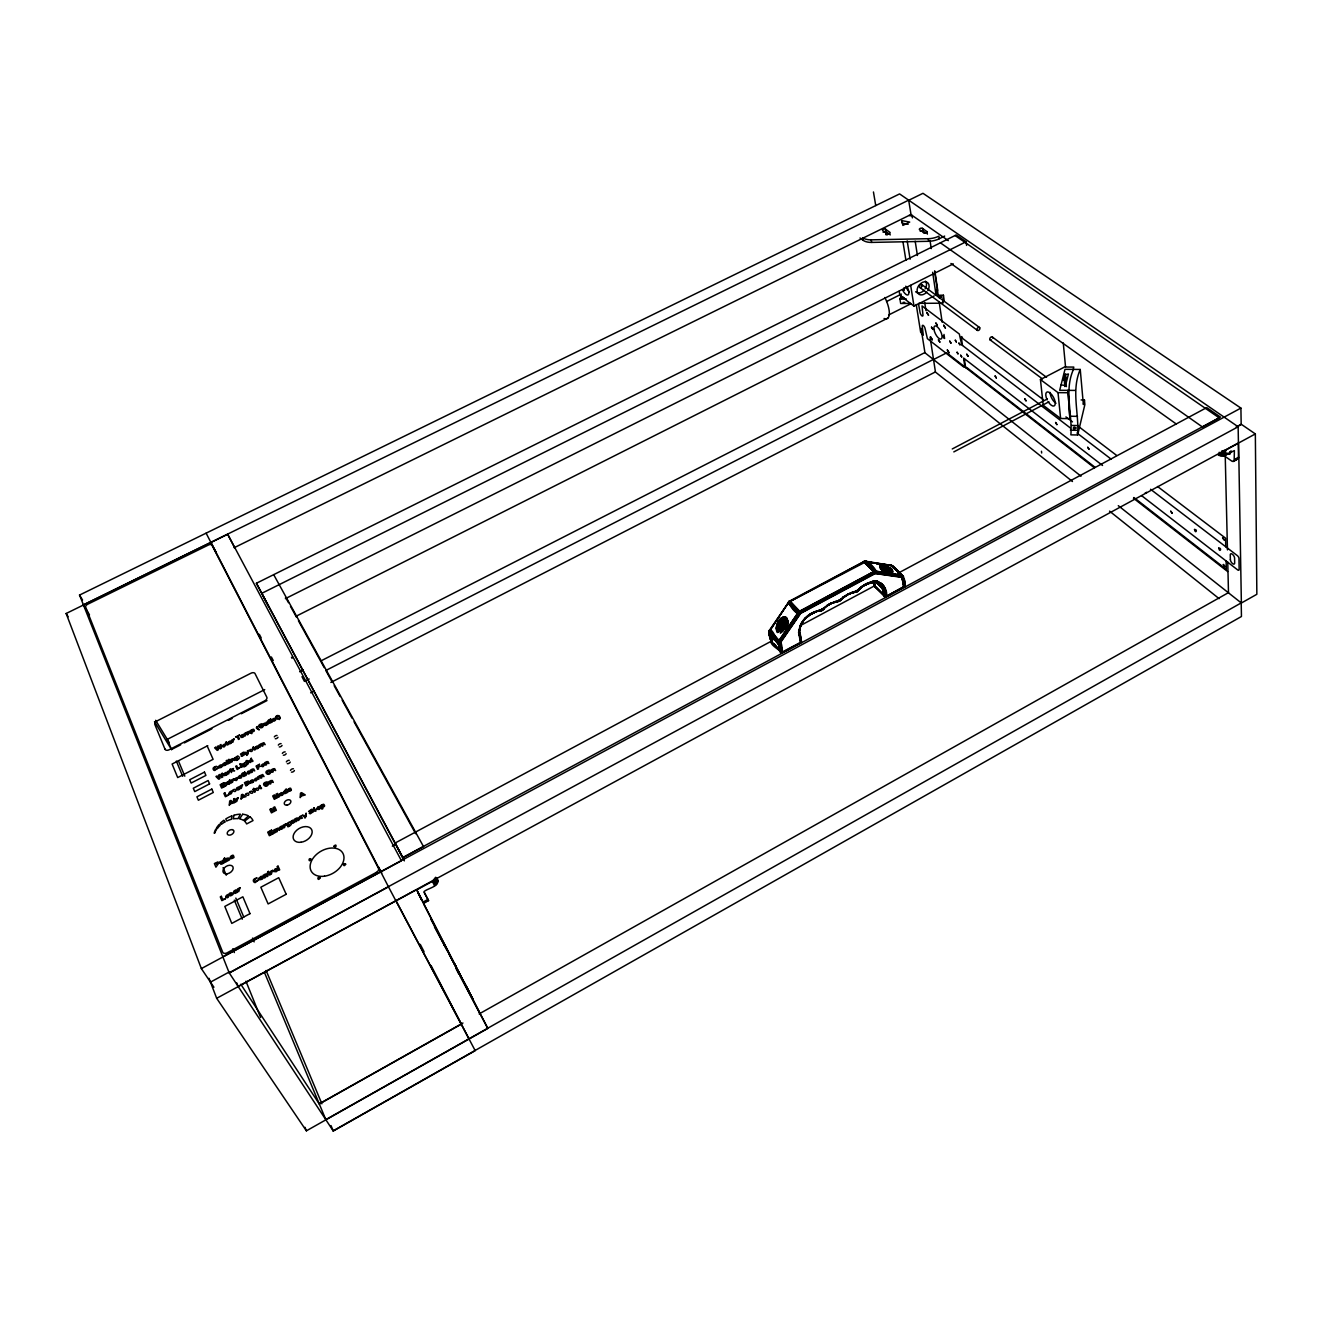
<?xml version="1.0" encoding="UTF-8"?>
<svg xmlns="http://www.w3.org/2000/svg" width="1323" height="1323" viewBox="0 0 1323 1323"><rect width="100%" height="100%" fill="white"/><g stroke="black" fill="none" stroke-linecap="round" stroke-linejoin="round"><path stroke-width="1.5" d="M801.391 623.282L798.579 632.262L800.564 642.813L782.521 652.537L780.653 652.371L782.571 652.487L800.729 642.697L801.407 640.977L799.208 631.402L801.391 623.282L800.696 625.779M876.471 573.355L876.372 571.023L866.615 561.399L863.704 561.663L789.798 600.973L800.283 612.119L779.76 641.407C778.586 654.984 784.986 657.581 780.934 642.035L800.597 613.442L875.346 573.521L901.36 577.324C906.817 585.444 905.924 594.06 901.509 576.96L874.867 573.355L800.696 613.029L780.62 641.903L780.107 644.036L782.191 652.107L801.126 642.035L801.407 640.894M851.35 592.704C856.312 594.225 870.881 578.498 856.924 591.216C849.68 591.067 831.952 604.743 851.35 592.704C858.677 593.266 861.505 584.319 868.533 582.914C877.976 577.49 888.246 586.883 886.46 596.26L903.973 586.569C906.272 585.361 904.767 576.53 901.476 575.389L874.768 571.652L799.952 611.59L778.916 641.655L780.719 652.123L782.571 651.941L780.206 651.776L781.397 652.636C785.812 653.413 769.837 645.806 771.243 641.754L771.954 640.167L771.441 642.052L768.812 632.411L771.987 642.3L768.812 632.626L769.804 629.913L769.754 631.848M857.635 590.306L856.874 591.679L847.712 594.259L839.526 601.022L830.927 603.47L839.295 601.122L843.214 597.5L839.609 600.41L830.05 603.652L821.93 610.399L816.225 611.276L819.813 610.482M799.505 614.054C791.336 613.177 780.454 587.114 798.364 612.02C802.366 619.379 789.236 598.823 788.376 602.693L769.159 631.964L769.11 633.601L778.883 644.136L780.405 643.54L778.056 642.548L768.961 632.642L769.325 630.972L788.574 602.263L866.615 561.399M772.053 640.944L768.878 632.196L771.16 641.638L780.967 652.421C784.688 657.498 769.705 618.469 768.878 633.089M781.248 652.537C784.01 653.959 776.833 645.905 780.289 641.738L800.564 612.681L874.735 573.008C880.572 574.364 867.921 558.455 863.886 561.762L789.401 601.816M876.421 580.913C883.433 581.277 886.708 612.169 884.955 588.503C883.731 583.608 878.968 586.602 876.636 580.929M800.101 627.317L798.894 635.487L800.696 625.266L798.695 630.558L801.407 641.672M863.406 562.06L866.383 561.233L875.876 571.123L902.319 575.538L904.601 586.387L885.352 596.805L886.427 596.011L884.062 595.978L885.418 596.293L883.929 587.908L881.449 584.303L874.04 582.12L863.969 585.196L868.847 582.914C873.957 580.615 880.754 581.955 884.012 586.254M437.913 881.763L435.68 877.265L432.389 881.366L416.778 889.85L423.691 903.377L428.536 900.583L423.988 891.636C427.742 888.13 439.302 886.972 437.599 879.63M869.112 562.126L891.735 565.467L902.947 576.332L904.022 587.048L886.195 596.656L884.442 596.441L874.503 586.519L874.437 585.014L874.619 586.684L876.124 586.734L885.236 596.706L886.46 596.26M1043.02 399.496L962.846 338.605L961.689 336.571L961.341 337.464M840.287 599.683L841.445 598.972L839.245 600.559L841.544 599.104L838.302 600.956L845.05 596.16L842.999 597.566M901.856 577.473L901.707 575.092L891.735 565.467L890.925 565.219L902.65 575.869L902.402 577.523L901.707 575.092L874.569 571.139L863.555 561.647L865.209 561.299L875.082 570.99L875.346 573.521L874.569 571.139L865.424 561.117M824.295 607.522L820.955 610.316L827.966 604.892L835.623 601.469L833.225 602.213M769.573 630.145L780.735 642.416L778.668 641.457L797.554 613.376L788.74 602.362L769.573 630.145C766.778 634.99 775.361 650.188 768.911 632.791L778.189 643.788L778.85 640.63L798.96 611.524L874.569 571.139M768.895 631.666C773.757 653.661 770.284 637.074 769.11 633.601L778.189 643.788M875.843 570.908L866.019 561.365L875.264 570.957L873.841 571.569L863.555 561.647L875.33 573.206M771.342 640.431L769.043 632.477L769.754 631.121M780.719 652.123C782.654 642.267 754.639 619.147 778.47 643.474C785.432 661.765 776.353 647.212 779.561 641.275L799.539 612.251L874.933 571.933L901.591 575.737C906.966 578.647 904.304 597.483 902.418 578.349L903.642 587.164M782.571 651.941L779.71 644.136L780.289 641.738M800.299 642.317C801.788 645.525 800.795 628.772 798.629 633.882M799.654 629.351L798.894 631.766M863.704 561.663L864.084 561.399M901.625 577.357L901.195 574.943L902.021 575.24M769.358 630.443L778.85 640.63C758.84 619.065 775.361 640.233 780.421 643.342M865.126 561.696L890.346 565.368C893.273 565.764 892.33 567.369 891.719 565.93M841.196 598.74L839.576 600.278M868.533 582.914C862.563 586.618 874.768 579.788 877.099 581.69L881.201 583.195L882.821 585.163M818.375 610.73L821.616 610.581L822.757 608.894C821.054 612.896 821.385 609.705 825.618 606.877M799.142 631.584C802.763 645.905 800.911 641.142 800.663 642.465M1223.692 455.443L1232.16 461.347L1234.144 461.016L1234.392 450.548L1224.503 455.79L1218.301 455.129M779.561 641.275L798.728 613.442M904.403 586.684L903.113 576.845L892.43 565.897L903.047 576.563L904.171 586.668L902.848 576.282L891.735 565.467L865.225 561.167M1233.631 461.429L1238.46 458.155L1238.311 443.255L1225.545 450.2L1221.708 451.06L1221.824 456.154M830.927 603.47L826.495 605.802L829.455 604.264L827.536 605.669M798.728 634.924L798.927 633.585M924.975 233.046L927.225 231.872L922.495 228.383A1.72 0.926 -11.1 0 0 920.146 228.432A1.72 0.926 -11.1 0 0 919.634 229.805L924.893 233.195M845.066 596.441L842.999 597.235M801.176 640.481L799.34 632.907L800.779 642.35L799.34 631.385M903.196 577.043L904.171 586.668M823.865 608.481L822.046 610.316L823.915 608.497L818.887 610.945L823.915 608.497L819.235 610.945L821.616 610.581L819.069 610.978L819.747 610.184L810.437 614.17L823.964 608.563L821.947 610.25L823.733 608.348L822.625 609.142M782.009 652.437L773.955 643.673M864.134 585.345L868.252 583.608L861.968 586.502L868.5 583.377L862.067 586.42L855.7 591.679L858.759 589.529L857.039 591.596L854.542 592.208M778.023 643.061L769.027 633.056L769.325 630.873M769.209 631.352L778.42 642.102L769.424 631.253C769.622 627.582 775.476 641.473 778.321 641.622L769.06 631.617L770.003 630.277M799.737 614.219L799.34 611.987L789.285 601.254L787.979 603.023L797.62 612.797M1073.433 369.415C1064.039 390.583 1072.424 413.09 1070.886 434.854L1077.666 434.986L1084.86 404.64L1084.447 399.976L1081.106 399.943M1077.666 434.986C1079.204 413.189 1071.002 390.682 1080.246 369.464L1064.998 369.315L1059.69 390.285L1075.119 390.417M1084.447 399.976L1083.372 404.54L1080.246 369.464M1069.894 418.647L1067.992 390.384L1069.894 418.647L1060.616 418.498L1043.202 405.268L1040.44 379.552L1064.535 367.017L1073.796 367.083L1073.218 369.365M874.47 585.113L874.718 586.387M1066.388 386.581L1065.23 374.657L1068.438 373.996L1065.528 385.605L1061.145 384.861M800.597 613.442L800.283 612.119M875.049 585.279L874.338 586.271L886.046 596.739L884.607 587.544M780.355 633.254L783.778 630.459M853.467 592.092L852.095 592.687L856.643 591.629L858.875 589.694L857.039 591.596L864.647 584.832L870.484 582.517L864.597 585.295L866.631 584.22M771.855 639.902L771.292 641.82M823.816 608.382C823.121 611.309 815.15 610.862 821.467 610.614M798.794 614.269L800.382 612.317L874.453 572.446L902.815 576.679M816.738 611.491C812.471 611.309 800.58 620.007 799.588 627.912M904.452 586.486L904.485 584.865M829.455 604.462L830.927 603.189L827.206 605.636M936.138 290.018L936.916 295.277L943.415 295.211L942.638 301.71M846.968 595.152L844.884 596.425M800.101 627.499L800.779 625.465M910.704 303.414L900.665 303.48L899.938 299.097L901.211 295.575L901.691 298.518M852.293 592.787L846.538 595.185L849.217 593.531M803.789 620.189L807.526 615.939L815.067 611.573L806.22 617.196L802.416 622.042L805.707 617.576L803.408 620.255M788.144 603.222L788.773 602.329L797.918 612.45M904.188 586.039L902.947 577.324L901.641 576.166L876.702 571.751M800.051 613.889L800.117 613.095M819.284 610.283L817.349 611.028L821.947 609.853L819.384 610.846M886.427 596.011L884.988 596.458L883.549 587.974L881.118 584.435L874.685 582.153L870.385 582.748M902.947 577.324L904.519 586.238L902.981 577.903L901.608 576.563L875.082 572.247M790.377 601.204L787.896 602.676L797.422 613.26L798.364 612.02M901.79 575.125C866.797 544.1 928.299 598.624 891.189 565.301M801.573 623.431L800.299 625.944L803.937 619.908L802.78 621.942M874.966 584.584L875.131 586.949L873.13 580.681M836.864 601.535C848.986 595.35 830.166 606.265 841.445 598.972L839.427 601.039L834.945 602.031M859.206 588.867C858.462 590.934 853.996 593.084 855.783 591.298L857.056 591.563L860.711 588.14M854.823 591.794L858.776 589.628L856.924 591.216M904.519 586.337L904.767 585.808M872.37 582.087L871.427 582.5L874.205 581.872M802.416 622.042L801.258 623.976L802.763 621.81M776.518 629.053C780.52 636.958 789.682 624.092 787.053 618.684C780.901 612.466 773.426 627.036 777.428 632.559M1226.868 453.078L1229.629 454.186L1231.498 451.292M865.54 561.299L864.531 561.994M788.574 602.263L790.195 601.022L789.335 601.552M1229.05 454.285L1231.134 451.358M856.609 591.695L854.36 592.291L856.676 591.761M802.598 621.281L805.492 618.42M799.787 611.358L789.98 601.436L799.092 611.441L797.422 613.26M778.238 632.361L776.601 625.994L778.602 631.733L781.281 629.467L785.25 628.574L782.736 617.163L786.127 628.623L783.547 616.882L786.391 626.788M852.64 592.721L850.424 593.465M1228.356 454.12L1230.704 451.259M818.705 610.862C811.065 612.384 827.437 609.225 819.615 610.449L820.905 609.953M875.975 581.888L875.016 582.401M904.089 586.502L902.799 577.589M860.611 587.908L861.422 586.999M857.238 591.398L858.842 589.645L857.056 591.166M808.651 615.377L811.214 613.409M877.629 582.12L873.13 582.302L875.528 582.302M799.142 611.739L875.082 570.99M839.89 600.659L841.544 599.104L839.708 600.592M805.327 618.42L812.769 613.078M822.096 610.333L823.931 608.563L822.294 610.135M875.065 586.056L873.511 582.004L874.238 586.006L799.869 625.878M864.564 561.481L874.172 571.288M887.088 234.733L887.816 233.526L885.815 233.758M814.951 612.169L810.586 614.269L814.902 611.639M862.563 586.436L863.77 585.394M879.167 582.583L874.685 582.153M865.573 584.286L864.58 585.13L868.5 583.377M807.162 616.965L808.932 615.542M879.597 565.401C879.663 569.932 888.659 572.826 892.893 571.437C892.364 566.939 877.215 561.184 880.473 569.006M1229.629 454.186L1230.307 451.54M788.839 601.767L798.53 612.218L789.599 601.7M807.526 615.939L809.577 614.418M880.556 583.245L876.306 582.533L881.78 584.105M821.633 610.449L822.013 609.92M864.382 561.399L863.406 561.895M865.209 561.299L874.602 571.387M789.285 601.254L799.092 611.441M866.648 583.856L864.58 585.13L868.566 583.162L867.326 583.377M873.841 571.569L864.597 561.696M814.406 612.152L810.718 614.319L815.018 612.02L810.817 614.17L812.603 613.26M860.231 587.809L861.968 586.502M856.742 591.447L856.56 591.249M874.42 580.814L883.615 589.43L885.385 596.706L886.377 596.574M333.198 1130.834L1241.454 616.501L1241.206 602.908L325.822 1119.638M79.545 595.069L899.59 193.919L1238.146 426.767L229.177 972.818L333.28 1131.033L475.205 1050.66L388.482 886.84L206.123 533.169M306.39 1130.834L487.807 1028.418L416.58 889.684L216.674 998.303L306.39 1130.834L304.968 1127.295M1118.282 505.667L1241.371 603.023L1256.85 594.292L1255.345 433.927L1241.338 424.319L1236.178 426.916M866.582 584.319L864.514 585.494L868.086 583.592L864.299 585.444L868.401 583.542M319.223 1103.829L462.951 1023.01M479.124 1013.931L1228.323 592.721M835.623 601.469L834.747 601.948L839.394 600.89L837.509 601.055M1255.345 433.927L1238.593 443.023L1241.371 603.023M423.046 902.088L427.957 899.408M1234.557 459.428L1238.56 457.245M423.277 902.617L428.156 899.954L428.586 900.698M423.426 902.815L428.321 900.153M1234.458 460.338L1238.46 458.155M1232.953 461.529L1238.146 458.833M388.482 886.84L229.259 973.017L79.496 594.953L82.539 599.997M238.123 986.412L1238.427 442.907L1238.146 426.767M210.473 982.129L230.053 971.545M1237.733 426.353L1241.057 424.551M402.887 857.486L1220.467 417.076L1206.725 407.6L897.904 573.289M222.826 956.794L1240.908 408.096L1241.172 424.203M201.361 968.601L401.448 860.76L227.688 534.277L66.15 613.492L201.361 968.601L213.929 987.239M829.207 604.578L831.423 603.404M772.649 640.481L395.147 843.016L402.374 857.122M392.336 846.158L395.924 844.223M781.331 652.619C782.902 651.379 781.314 644.169 778.47 643.474M953.817 451.904L1048.874 401.845M952.262 448.96L1047.336 398.951M207.761 745.676L172.106 764.033L177.695 777.56L213.102 759.319L207.198 745.99M310.657 692.822L314.328 690.937M330.866 682.436L935.328 371.961M171.494 749.496L180.689 744.799M184.36 742.914L211.895 728.808M228.416 720.357L232.087 718.472M241.266 713.775L266.965 700.611M305.514 680.882L309.185 678.997M325.723 670.546L933.393 359.443M933.525 359.542L946.739 352.828L1094.468 467.862M264.732 689.597L167.277 739.359L171.593 749.694L154.493 721.63M299.676 671.753L303.347 669.885M321.737 660.491L924.76 352.629L1081.007 476.197M848.688 594.308L850.722 593.399M899.193 291.242L899.872 295.31L913.995 306.142L934.22 295.922M888.659 314.973L910.819 303.81M296.087 616.237L887.882 318.066M285.388 598.641L953.304 263.889M886.592 301.512L901.36 294.103M966.584 245.433L966.088 241.745L261.772 593.332L268.784 606.959M860 237.975L863.092 240.29A13.991 7.458 -11.9 0 0 871.659 242.407L928.663 241.299A14.14 7.558 -10.9 0 0 939.231 238.768L944.655 236.073M404.375 860.86L256.397 583.261L956.215 234.948L966.088 241.745M234.171 547.705L910.902 214.541M908.802 200.253L922.974 193.307L1240.908 408.096M810.784 613.988L817.068 610.862M902.914 296.65L902.385 297.956L904.337 297.824M885.55 596.64C888.791 589.132 880.192 586.75 876.537 581.574M780.223 651.875L778.536 644.02L780.967 652.189M248.096 771.326L246.392 773.674L249.22 773.757A2.018 1.306 -29.3 0 0 250.212 772.037L249.981 771.524M856.229 591.464L856.907 591.546M831.241 603.586L833.325 602.676M881.432 585.461L884.938 596.276M883.665 586.403L881.928 586.502L880.771 584.501M812.471 613.227L814.72 612.284M865.887 561.382C883.781 577.953 876.537 572.909 866.251 561.365M884.955 589.215C879.878 593.713 890.726 603.718 883.549 587.974L883.566 589.43C884.607 586.999 876.818 581.707 880.539 584.783M812.769 612.714L817.283 611.243M887.386 234.568L885.831 234.684M821.914 610.118L819.615 610.449M833.027 602.726L835.293 601.965M838.732 601.204L837.062 601.535L838.517 601.122M780.405 643.54L779.429 643.706M904.75 302.372L903.113 302.355M856.213 591.96L854.691 592.043M923.305 232.699L924.992 233.096M869.873 582.996L872.055 582.5M772.334 642.3L781.314 652.421L779.71 644.136M1237.633 459.246L1236.162 459.164M819.235 610.945L821.285 610.664M871.642 582.583L873.825 582.302M772.086 641.721L771.011 641.242M863.092 240.29L862.646 237.727A14.007 7.458 -11.9 0 0 871.212 239.843L928.266 238.702A14.156 7.558 -10.9 0 0 938.85 236.172L939.231 238.768M899.938 299.097L906.404 299.031M918.741 303.364L942.869 303.182L944.06 299.643L943.415 295.211M1065.23 374.657L1063.725 374.657L1064.883 386.564M1040.44 379.552L1058.02 392.633L1067.413 392.733M1070.704 416.249L1077.501 416.348M1071.58 425.444L1078.361 425.576M1070.439 430.19L1077.22 430.322M877.976 582.98L879.365 583.757L876.785 581.161M874.768 582.318L877.116 582.533M868.93 562.325L872.75 562.953M876.57 563.565L880.39 564.193M884.194 564.822L888.014 565.45M876.454 563.73L880.275 564.359M884.095 564.987L887.898 565.616M884.029 565.103L887.832 565.731M901.922 220.66L909.695 222.066L902.881 225.423L901.922 220.66L902.319 223.223L908.157 224.282M901.873 575.29L891.421 565.467L902.947 576.332M904.254 290.332L904.022 287.752M902.65 575.869L891.785 565.566M955.057 235.527L1219.277 417.919L1202.442 426.982L940.388 242.82M948.326 240.637L911.034 214.64L908.669 200.153L83.415 604.826L89.484 614.848M920.196 231.227A1.72 0.926 -11.1 0 1 922.892 230.979L925.868 233.063M950.906 263.475L1176.097 423.873M885.567 229.21L889.883 232.319A1.72 0.91 -11.7 0 1 889.37 233.675A1.72 0.91 -11.7 0 1 887.038 233.724L882.722 230.599A1.703 0.91 -11.7 0 1 883.251 229.259A1.703 0.91 -11.7 0 1 885.567 229.21L885.997 231.773L890.313 234.899M902.319 575.538L892.397 565.864M921.916 284.71L979.615 327.575A1.803 1.24 -51.9 0 1 978.623 330.37A1.803 1.24 -51.9 0 1 977.069 328.865A1.803 1.24 -51.9 0 1 979.615 327.575M992.432 337.1L1046.543 377.303M919.667 287.339L977.267 330.303M990.067 339.846L1042.425 378.907M1065.925 416.91L1072.473 421.872M1079.006 426.849L1116.645 455.426M1157.542 486.5L1225.561 538.163L1225.76 546.779M1070.406 427.991L961.738 344.89L959.324 334.024L922.032 305.927L922.941 314.775A2.629 1.025 64.1 0 1 921.85 315.817A2.629 1.025 64.1 0 1 920.08 312.575L918.476 303.595M1076.955 432.985L1111.287 459.246M1150.547 489.262L1237.336 555.627A2.381 1.125 57.8 0 1 1238.973 558.571L1239.155 569.403A2.365 1.108 57.7 0 1 1237.617 569.882L1141.567 495.629M1102.539 465.464L963.591 358.07L964.798 366.636L963.905 367.149L927.373 338.638L925.141 328.799A2.613 1.009 63.9 0 0 923.388 325.574A2.613 1.009 63.9 0 0 922.296 326.599L923.305 335.232L920.659 332.271L916.227 304.455M1094.981 467.251L966.915 367.629L966.369 368.34L965.443 366.471M1133.894 497.514L1226.322 569.419L1226.123 560.985M1133.447 498.209L1227.628 571.536M1072.473 481.506L935.46 372.061L930.069 337.133M1109.534 511.125L1219.128 598.674M876.091 582.103L882.673 589.033M875.479 581.029L882.209 587.445L881.928 586.502M876.223 580.962L882.209 587.445M865.209 561.498L875.264 570.957M891.934 565.616L902.799 576.15M878.621 583.096L881.135 585.361M788.971 602.23L798.513 611.871M769.473 631.137L778.586 641.06M769.027 632.708L778.222 643.325L768.928 632.245M769.209 631.799L778.255 642.73M769.043 633.221L778.056 643.474M1145.305 492.735L1146.313 493.363L1146.38 492.255M319.918 807.08L320.183 807.609A2.084 1.389 -29 0 1 319.207 809.428L316.247 809.312L317.933 806.832A2.001 1.34 -29 0 1 319.075 806.666M240.803 984.262L319.306 1104.01L461.347 1024.151L395.924 900.5M66.15 613.492L68.184 616.766M277.119 869.178L277.383 869.757A2.15 1.455 -31.3 0 1 277.185 870.749A2.084 1.422 -31.3 0 1 276.358 871.659L273.348 871.51L275.118 868.913A2.084 1.406 -31.3 0 1 276.292 868.748M155.651 720.291L169.228 742.567M778.767 643.59L781.132 652.388L779.098 643.673M455.939 966.518L454.5 963.789L455.922 966.501M467.217 988.546L467.813 989.67M273.679 574.645L423.525 846.604L402.986 857.668L256.397 583.261M285.52 597.285L288.497 602.709M290.481 606.314L296.435 617.146M298.436 620.752L324.267 667.685M326.252 671.29L332.205 682.122M334.19 685.727L340.16 696.559M342.144 700.165L352.083 718.207M354.068 721.812L415.654 833.722M468.722 991.092L466.391 986.941L466.854 987.834M428.156 899.954L424.22 892.612M421.987 900.202L417.936 892.347M443.85 944.142L445.14 946.557L443.701 943.845M430.67 918.857L467.813 989.654M434.49 926.927L447.257 950.741M449.175 954.379L472.939 999.113L466.109 986.115M455.807 968.089L458.899 974.307M459.676 975.382L487.807 1028.418M210.903 542.447L216.211 552.518M259.341 634.345L261.226 637.934M271.38 656.985L273.249 660.557M458.701 972.124C456.468 967.791 461.115 976.754 458.866 972.388M467.366 988.777L466.407 986.71M466.291 986.313L464.026 982.063M291.49 657.233L292.052 658.341M420.284 944.39L424.055 951.7M431.133 965.674L469.037 1039.018M301.991 676.681L304.422 681.395M227.688 534.277L234.618 547.672M378.494 866.896L381.735 873.048M418.085 893.141L421.822 900.434M423.707 904.089L479.042 1011.847M433.597 880.539L435.846 885.037M432.389 881.366L434.639 885.848M436.458 877.645L437.946 880.638M435.3 878.422L437.549 882.921M434.589 879.547L436.838 884.029M178.44 760.94L184.823 776.171M223.074 867.607L226.25 875.231M235.825 898.085L243.796 917.137M252.561 938.09L254.148 941.893M266.105 970.47L321.886 1103.812M330.998 1125.575L333.28 1131.033M176.339 761.089L182.69 776.32M234.32 900.153L242.258 919.204M264.501 972.554L325.905 1119.82M874.453 586.37L873.378 581.161M165.044 749.298L154.989 724.822A3.721 2.249 -29.5 0 1 157.751 720.555L250.394 673.506A3.638 2.233 -27.3 0 1 255.19 673.903L266.667 696.923A3.704 2.315 -27.5 0 1 264.104 701.173L169.774 749.446A3.787 2.332 -29.9 0 1 165.044 749.298L164.945 748.95M232.831 948.756L234.386 952.577M245.946 981.219L260.614 1017.503M236.718 982.857L238.206 986.594M209.001 978.292L216.674 998.303M778.602 631.733L777.263 623.712L779.644 630.558L777.759 622.587L780.289 630.079L778.354 621.479L781.017 629.632L778.767 620.834L781.777 629.268L779.479 619.859L782.488 629.037L780.256 618.999L783.431 628.772L781.066 618.238L784.341 628.623L781.893 617.626L785.25 628.574M779.297 644.169L781.794 652.206M778.767 620.834L781.281 629.467M883.797 570.626L882.739 565.268L884.244 570.411M882.524 587.792L884.293 596.061M769.606 634.445L770.73 638.381M887.286 571.404L885.765 566.046L886.592 571.519M886.344 571.437L884.723 565.715L885.649 571.635M888.229 571.47L886.807 566.426L887.551 571.503M786.755 625.498L784.324 616.75L786.524 626.771M885.054 570.345L883.698 565.45L884.624 570.494M889.139 571.602L887.849 566.856L888.494 571.569M787.466 625.746L785.035 616.816L786.97 625.514M787.615 624.274L785.697 617.031L787.648 625.812M889.899 571.321L888.841 567.319L889.337 571.222M777.395 631.815L776.419 628.111L777.163 631.203M787.665 622.885L786.242 617.428L787.846 624.456M777.477 631.038L776.452 627.085L777.511 632.014M769.887 633.651L770.714 636.876M883.582 570.593L882.193 565.186L883.152 570.841M882.821 570.825L881.35 565.119L882.458 571.106M890.743 571.619L889.784 567.815L890.214 571.486M882.16 571.106L880.638 565.136L881.647 570.378M787.632 621.612L786.705 617.99L787.929 623.216M787.962 622.29L787.053 618.684L788.028 622.686M880.92 568.692L880.06 565.235L880.771 568.89M891.504 571.983L890.627 568.328L891.024 571.801M882.739 565.268L883.962 570.527M892.182 572.412L891.371 568.857L891.752 572.164M892.744 572.876L891.983 569.37L892.397 572.578M903.196 577.473L904.75 585.642M799.737 634.213L799.406 632.361L799.654 633.932M871.212 239.843L871.659 242.407M873.445 191.967L875.743 205.578M799.489 632.626L799.737 634.494M910.671 285.371L913.995 306.142M903.03 242.274L905.924 260.35M907.198 240.902L910.108 259.209M921.073 328.352L924.942 352.761M912.39 217.882L911.994 215.302A1.803 0.959 -11.3 0 1 909.199 215.368M915.185 241.199L917.418 255.488M924.694 302.438L925.968 310.591M932.649 272.29L936.056 294.996L937.709 290.15L934.898 271.232M922.495 228.383L922.892 230.979M930.019 240.439L931.243 248.608M934.584 271.083L938.222 295.608M939.132 301.743L942.174 322.184M943.994 334.438L944.605 338.523M928.266 238.702L928.663 241.299M926.96 231.525L927.357 234.121M961.292 337.051L962.483 345.452M964.335 358.632L965.492 366.884M1041.466 451.275L1041.664 453.012M1058.02 392.633L1060.616 418.498M1063.262 342.955L1065.528 366.719M1065.412 373.962L1065.991 379.933M799.472 632.874L799.638 634.775M882.821 587.925L882.937 589.215M884.293 587.792L883.962 589.446M1220.418 452.615L1220.501 456.022M1219.211 452.268L1219.293 455.658M1225.545 450.2L1225.66 455.294M1225.23 455.823L1227.463 549.888M1227.761 562.159L1228.488 592.836M1224.37 450.68L1224.503 455.79M1223.064 450.978L1223.196 456.071M799.175 633.37L799.208 635.288M921.37 287.19A1.736 1.24 -52.8 0 1 919.369 286.611A1.736 1.24 -52.8 0 1 921.188 284.462A1.736 1.24 -52.8 0 1 921.949 286.512M991.44 339.912A1.819 1.24 -51.8 0 1 989.769 339.101A1.819 1.24 -51.8 0 1 991.324 336.935A1.819 1.24 -51.8 0 1 992.73 338.109M232.22 829.637A3.638 2.381 -31 0 0 227.225 833.043A3.638 2.381 -31 0 0 231.475 834.598A3.638 2.381 -31 0 0 233.179 829.984A3.556 2.332 -31 0 0 232.253 829.637M286.165 753.697A2.266 1.455 -28.3 0 1 283.32 755.218M282.345 753.415A2.266 1.455 -28.3 0 1 285.173 751.894M277.995 737.291A2.233 1.422 -28.1 0 1 275.283 738.73M274.308 736.894A2.233 1.422 -28.1 0 1 277.036 735.456M282.047 745.444A2.249 1.439 -28.2 0 1 279.269 746.933M278.31 745.114A2.249 1.439 -28.2 0 1 281.088 743.625M294.417 770.515A2.282 1.488 -28.6 0 1 291.44 772.136M290.481 770.383A2.282 1.488 -28.6 0 1 293.425 768.762M290.233 762.081A2.266 1.472 -28.5 0 1 287.306 763.669M286.347 761.899A2.266 1.472 -28.5 0 1 289.257 760.312M319.124 806.798A2.084 1.389 -29 0 1 319.968 807.195M276.358 868.963A2.084 1.422 -31.3 0 1 277.168 869.376M248.112 771.441A2.018 1.306 -29.3 0 1 250.03 771.656M1047.155 399.877A7.822 3.407 62.1 0 1 1048.924 392.236A7.822 3.407 62.1 0 1 1055.241 403.829A7.822 3.407 62.1 0 1 1048.13 401.663M1056.002 403.267A7.822 3.423 62.1 0 1 1050.082 392.402M883.103 232.253A1.703 0.91 -11.7 0 1 885.997 231.773M884.855 297.493A18.985 7.078 64.4 0 1 884.078 318.496M926.629 292.201A7.277 5.176 -52.9 0 1 917.186 291.54A7.277 5.176 -52.9 0 1 924.612 281.766A7.277 5.176 -52.9 0 1 927.77 290.696M907.346 287.207A7.095 2.745 64.6 0 1 908.041 294.913A7.095 2.745 64.6 0 1 902.534 289.853M909.364 291.986A7.095 2.762 64.6 0 1 905.775 286.198M925.405 281.104A7.26 5.176 -52.9 0 1 925.174 288.778M924.033 290.283A7.26 5.176 -52.9 0 1 915.648 291.755M240.902 776.915C236.817 779.379 243.035 774.038 239.81 775.609C234.369 779.131 244.342 778.304 240.902 776.915M257.29 726.542L257.77 728.543A8.186 5.176 -28 0 0 259.341 729.833L256.563 728.345A5.524 3.489 -28.1 0 1 256.464 727.319L257.29 726.542M769.06 631.617L778.089 642.383L769.06 631.617M280.228 717.678L279.335 719.547L279.401 718.207A7.31 4.63 -27.8 0 0 278.822 716.669L277.317 715.511L279.186 715.743L280.228 717.678M323.54 805.955C321.588 809.097 321.472 802.978 323.54 805.955M1087.738 447.422L1089.143 449.39L1087.787 447.24M247.451 750.935L247.401 753.002L244.772 752.307L247.203 753.945L246.591 755.383L248.178 753.829L248.426 750.422L247.451 750.935M300.106 817.217C302.256 818.242 304.307 817.68 299.61 818.821C297.427 815.547 305.299 815.034 300.156 817.068M931.491 327.178L932.913 329.394L931.491 327.178M255.306 789.269C259.87 793.205 259.391 785.118 255.306 789.269M306.026 816.225C304.158 820.558 305.679 816.192 302.339 815.1L305.133 815.878L306.142 813.099L306.026 816.225M249.452 792.312C254.281 796.049 253.437 788.227 249.452 792.312M258.465 879.745L255.306 882.557A2.646 1.786 -31.8 0 1 254.066 882.193C250.328 878.191 261.441 876.868 255.405 878.885C252.594 881.829 257.654 882.193 258.465 879.745M285.718 823.964L284.478 827.718L283.271 825.155L285.718 823.964M938.437 339.879L939.859 342.095L938.437 339.879M1065.098 379.585L1062.816 379.933L1065.098 379.585M245.549 794.362C250.477 798.034 249.419 790.36 245.549 794.362M249.104 750.554C253.801 754.093 252.925 746.619 249.104 750.554M301.297 796.049L300.172 797.62L300.47 793.172L301.545 792.609L305.249 794.941L301.297 796.049M301.396 793.684L301.33 795.305L302.702 794.594L301.396 793.684M942.902 335.959L944.341 338.192L942.935 335.81M272.588 870.385L271.298 874.321L270.09 871.625L272.588 870.385M229.408 893.819L232.368 894.116L230.152 895.688A1.72 1.158 -32.6 0 0 230.946 895.721C237.28 892.645 228.829 892.033 229.408 893.819M232.501 790.509C237.346 794.23 236.321 786.524 232.501 790.509M226.216 859.057L229.127 859.305L226.944 860.843A1.687 1.108 -31.7 0 0 227.705 860.876C233.923 857.767 225.753 857.387 226.216 859.057M253.355 730.759L251.585 730.858L253.355 730.759M960.663 355.259L961.722 356.912L960.663 355.259M287.389 823.931C288.712 827.222 290.035 821.103 287.389 823.931M240.058 887.7L238.686 891.685L237.545 888.94L240.058 887.7M286.396 791.915C284.412 795.09 284.428 788.955 286.396 791.915M217.832 767.902L214.839 770.433A2.464 1.555 -29.7 0 1 213.714 770.135C210.44 766.53 220.643 765.422 215.021 767.208C212.375 769.87 217.071 770.036 217.832 767.902M242.556 784.87L241.266 788.442L240.174 786.027L242.556 784.87M238.057 797.852L236.751 801.473L235.659 799.009L238.057 797.852M233.724 778.9L232.435 782.439L231.36 780.041L233.724 778.9M345.667 864.167C343.418 868.566 342.21 861.62 345.667 864.167M234.039 738.978L232.782 742.368L231.723 740.086L234.039 738.978M249.799 783.084L245.979 785.978L244.474 782.654L248.211 781.066L249.799 783.084M1170.756 511.24L1172.277 513.341L1170.756 511.24M229.921 770.449L228.614 773.955L227.556 771.59L229.921 770.449M242.142 797.703L240.984 799.257L241.431 794.858L242.506 794.296L246.045 796.611L242.142 797.703M242.324 795.371L242.208 796.975L243.581 796.264L242.324 795.371M333.958 846.257C336.274 849.564 337.183 842.288 333.958 846.257M218.94 862.877L215.914 867.177L214.392 863.539L217.832 861.951L218.94 862.877M230.384 803.838L229.226 805.393L229.706 800.977L230.781 800.415L234.303 802.747L230.384 803.838M230.582 801.49L230.45 803.111L231.823 802.383L230.582 801.49M231.839 815.944L231.575 819.235A18.191 11.94 -31 0 0 226.68 821.021L225.786 818.92A21.813 14.321 -30.9 0 1 231.839 815.944M279.302 794.379L279.947 795.735L282.262 795.239A2.051 1.356 -29.3 0 0 283.238 793.469L282.99 792.94A2.051 1.356 -29.3 0 0 281.088 792.841L279.302 794.379M320.05 877.893C317.768 882.325 316.627 875.33 320.05 877.893M958.943 343.12L960.002 344.807L958.943 343.12M243.415 764.247C244.639 767.274 245.979 761.568 243.415 764.247M319.174 808.221C317.007 811.594 317.024 805.36 319.174 808.221M1194.52 529.465C1195.397 534.674 1198.142 529.15 1194.52 529.465M258.977 878.307L259.622 879.795L262.037 879.282A2.1 1.422 -31.7 0 0 262.88 878.373A2.166 1.455 -31.7 0 0 263.079 877.381L262.83 876.785A2.133 1.439 -31.7 0 0 261.987 876.355A2.084 1.406 -31.7 0 0 260.813 876.521L258.977 878.307M235.726 757.831C236.933 760.824 238.289 755.235 235.726 757.831M293.458 821.963C290.514 824.031 295.095 821.318 293.673 820.343A1.736 1.158 -29.8 0 0 292.664 820.26L291.01 821.269A1.918 1.273 -29.8 0 0 290.663 822.178C290.647 825.552 296.534 821.302 293.458 821.963M290.531 789.881C287.637 791.898 292.151 789.252 290.746 788.326A1.703 1.125 -29 0 0 289.754 788.243L288.133 789.236A1.869 1.24 -29.1 0 0 287.802 790.112C287.786 793.387 293.541 789.219 290.531 789.881M1218.748 548.086C1219.608 553.361 1222.502 547.805 1218.748 548.086M269.875 772.103C266.551 777.13 266.618 767.869 269.875 772.103M282.295 827.851C279.351 829.934 283.932 827.206 282.51 826.23A1.736 1.158 -30.1 0 0 281.501 826.131L279.848 827.14A1.918 1.273 -30.1 0 0 279.5 828.066C279.467 831.456 285.371 827.189 282.295 827.851M1222.601 537.915L1224.337 540.016L1222.601 537.915M264.501 784.043C266.799 788.921 268.701 779.462 264.501 784.043M282.246 794.065C280.145 797.356 280.129 791.303 282.246 794.065M276.342 870.402C273.977 873.974 274.258 867.326 276.342 870.402M1223.295 564.623L1225.015 566.707L1223.378 564.441M262.483 725.699C259.258 730.511 259.341 721.73 262.483 725.699M223.62 774.302L224.199 775.609L226.465 775.113A2.018 1.29 -29.7 0 0 227.457 773.409L227.242 772.897A1.951 1.24 -29.7 0 0 225.373 772.682L223.62 774.302M262.037 878.009C259.804 881.548 259.87 874.966 262.037 878.009M283.569 791.997L284.065 793.387A1.869 1.224 -29.2 0 0 284.908 793.635L287.852 792.262L286.215 788.888L283.569 791.997M222.545 764.462L223.124 765.752L225.373 765.256A2.001 1.273 -29.5 0 0 226.365 763.569L226.134 763.057A1.935 1.224 -29.5 0 0 224.282 762.858L222.545 764.462M274.804 719.828C272.306 722.49 277.499 715.925 272.521 719.265A1.786 1.141 -27.8 0 0 272.191 720.076C272.224 723.102 277.665 719.166 274.804 719.828M218.328 766.645L218.907 767.919L221.156 767.439A2.018 1.273 -29.6 0 0 222.148 765.752L221.933 765.24A2.018 1.273 -29.6 0 0 220.098 765.157L218.328 766.645M286.363 824.113C285.917 827.768 291.92 823.27 288.894 826.015C284.395 828.215 295.31 825.139 289.505 821.864L286.363 824.113M252.776 781.496C249.898 783.481 254.347 780.901 253.007 779.975A1.687 1.091 -29.5 0 0 252.032 779.892L250.427 780.868A1.852 1.207 -29.5 0 0 250.08 781.728C250.047 784.952 255.736 780.835 252.776 781.496M257.919 747.478C255.322 750.174 260.697 743.493 255.62 746.883A1.819 1.158 -28.6 0 0 255.273 747.71C255.273 750.836 260.813 746.8 257.919 747.478M236.47 891.801C233.427 893.968 238.14 891.14 236.734 890.065A1.803 1.207 -32.4 0 0 235.709 889.966L233.989 891.024A1.984 1.34 -32.4 0 0 233.625 891.983L234.882 893.455L236.982 892.512A1.703 1.141 -32.4 0 0 237.429 891.867L236.47 891.801M249.237 772.632C247.186 775.758 247.186 769.969 249.237 772.632M233.146 857.056C230.152 859.156 234.783 856.428 233.394 855.386A1.77 1.174 -31.6 0 0 232.401 855.303L230.715 856.328A1.951 1.29 -31.6 0 0 230.334 857.254L231.575 858.66L233.642 857.751A1.67 1.108 -31.6 0 0 234.072 857.106L233.146 857.056M239.165 788.591C236.089 790.542 240.902 788.012 239.413 787.036A1.687 1.091 -29.8 0 0 238.454 786.97L236.834 787.929A1.869 1.207 -29.8 0 0 236.47 788.806C236.42 792.047 242.126 787.896 239.165 788.591M243.217 736.084C240.687 738.763 245.962 732.148 240.951 735.505A1.803 1.141 -28.6 0 0 240.604 736.332C240.588 739.408 246.078 735.406 243.217 736.084M261.259 766.215L262.797 766.728A1.687 1.091 -29 0 0 263.575 766.116C266.518 762.081 260.829 764.115 261.259 766.215M313.468 811.495L310.227 813.81L309.185 813.248L312.36 811.727L308.59 811.429L311.633 809.279L312.526 809.775L309.615 811.148L313.468 811.495M230.748 742.517C228.184 745.196 233.51 738.548 228.466 741.922A1.803 1.141 -28.9 0 0 228.118 742.749C228.102 745.841 233.609 741.839 230.748 742.517M226.481 773.988C224.215 777.213 224.563 771.292 226.481 773.988M254.33 780.372L255.885 780.901A1.703 1.108 -29.4 0 0 256.679 780.272C259.672 776.188 253.851 778.271 254.33 780.372M225.39 764.148C223.289 767.29 223.405 761.519 225.39 764.148M221.173 766.331C219.105 769.424 219.188 763.702 221.173 766.331M242.44 764.413C241.993 767.82 247.715 763.569 244.805 766.149C240.455 768.216 250.857 765.389 245.483 762.313L242.44 764.413M225.753 897.143L227.374 897.771A1.819 1.224 -32.7 0 0 228.218 897.077C231.492 892.545 225.323 894.712 225.753 897.143M234.766 758.013C234.32 761.436 239.976 757.103 237.098 759.733C232.815 761.816 243.118 758.922 237.793 755.913L234.766 758.013M234.618 780.041L236.156 780.57A1.703 1.091 -29.7 0 0 236.949 779.942C239.959 775.873 234.171 777.974 234.618 780.041M229.044 793.535L230.582 794.065A1.703 1.108 -30.1 0 0 231.376 793.436C234.469 789.368 228.631 791.352 229.044 793.535M935.923 323.06L937.362 325.375L935.923 323.06M222.413 746.503L223.918 746.999A1.654 1.042 -29.1 0 0 224.678 746.387C227.672 742.484 221.95 744.535 222.413 746.503M926.811 312.46L928.514 315.221L926.811 312.46M930.615 337.001L932.302 339.73L930.615 337.001M268.602 783.663C267.081 789.5 259.688 783.679 266.221 782.009A2.431 1.588 -29.3 0 1 267.577 782.042L268.602 783.663M270.95 771.822C269.445 777.593 262.086 771.838 268.586 770.184A2.414 1.571 -29 0 1 269.925 770.218L270.95 771.822M943.679 325.293L945.399 328.087L943.679 325.293M263.542 725.434C262.037 730.924 254.959 725.5 261.259 723.896A2.348 1.488 -28.1 0 1 262.549 723.913L263.542 725.434M245.102 754.193L241.96 756.359L240.984 755.863L244.044 754.408L240.505 754.176L243.449 752.175L244.259 752.622L241.481 753.912L245.102 754.193M947.334 349.983L949.038 352.745L947.334 349.983M949.749 341.152L950.956 343.087L949.749 341.152M955.289 340.226L956.347 341.962L955.289 340.226M234.006 815.249L233.311 818.871A18.191 11.94 -31 0 1 237.991 818.656L240.406 814.207A19.448 12.75 -30.8 0 0 234.006 815.249M276.59 829.504L277.301 831.506L276.309 832.018L274.82 830.199L275.035 832.696L274.043 833.209L272.869 830.646L274.919 829.504L278.161 828.099L279.533 830.315L276.59 829.504M957.025 352.331L958.084 354.051L957.19 352.183M263.442 765.455L262.202 766.1L263.442 765.455M217.815 863.291C215.947 866.267 215.451 861.819 217.815 863.291M256.53 779.594L255.289 780.256L256.53 779.594M295.939 819.317L296.65 821.285L295.674 821.798L294.45 819.268L296.567 818.077L298.022 818.011L299.048 820.012L298.072 820.541L296.997 818.672L295.939 819.317M966.815 354.25L968.023 356.218L966.815 354.25M228.085 896.316L226.746 897.027L228.085 896.316M1075.946 427.991C1072.573 431.794 1072.292 424.766 1075.946 427.991M261.21 775.84L261.871 777.726L260.912 778.222L259.49 776.518L258.729 779.346L257.605 776.965L259.589 775.857L262.731 774.517L264.038 776.584L261.21 775.84M262.401 743.939L263.045 745.742L262.103 746.238L260.714 744.601L259.953 747.346L258.861 745.047L260.796 743.973L263.889 742.666L265.179 744.651L262.401 743.939M231.26 792.758L229.987 793.42L231.26 792.758M236.817 779.28L235.659 780.024L236.817 779.28M264.683 875.363L265.377 877.463L264.368 878.009L263.178 875.297L265.344 874.073L266.849 874.023L267.858 876.157L266.849 876.686L265.791 874.701L264.683 875.363M247.666 732.611L248.294 734.381L247.351 734.86L245.995 733.256L245.235 735.952L244.16 733.686L246.095 732.628L249.154 731.338L250.411 733.289L247.666 732.611M270.289 781.744L270.95 783.629L269.991 784.126L268.85 781.711L270.901 780.57L272.323 780.504L273.299 782.406L270.289 781.744M272.621 769.92L273.282 771.772L272.34 772.268L271.198 769.887L273.233 768.762L274.655 768.68L275.614 770.565L272.736 769.738M224.563 745.742L223.339 746.37L224.563 745.742M265.973 762.842L266.618 764.677L265.675 765.174L264.55 762.809L266.584 761.684L267.99 761.618L268.949 763.47L265.973 762.842M251.734 770.234L252.379 772.086L251.42 772.582L250.328 770.201L252.362 769.076L253.768 769.01L254.711 770.879L251.734 770.234M995.111 376.013L996.351 378.014L995.111 376.013M231.723 759.815L232.335 761.618L231.376 762.114L230.318 759.782L232.352 758.674L233.741 758.592L234.634 760.427L231.723 759.815M291.721 821.484L293.193 821.252L291.721 821.484M288.827 789.434L290.283 789.203L288.827 789.434M280.559 827.371L282.031 827.14L280.559 827.371M1024.73 398.769L1026.02 400.819L1024.73 398.769M247.848 761.816L248.459 763.685L247.517 764.165L246.012 760.923L246.954 760.444C247.12 762.792 250.675 758.195 250.775 762.478L247.848 761.816M266.717 724.028L265.658 724.772L264.699 723.135L263.773 723.598L264.832 725.451L266.055 725.302L268.056 724.21L266.948 721.961L266.022 722.441L266.717 724.028M234.717 891.255L236.222 891.04L234.717 891.255M222.777 862.563L221.619 863.39L220.643 861.455L219.651 861.984L220.726 864.167L222.032 864.018L224.199 862.811L223.091 860.165L222.082 860.694L222.777 862.563M273.183 719.431L274.572 719.216L273.183 719.431M311.17 859.388C308.292 863.555 308.424 856.378 311.17 859.388M251.105 781.066L252.528 780.835L251.105 781.066M231.426 856.543L232.898 856.328L231.426 856.543M256.282 747.065L257.687 746.834L256.282 747.065M237.512 788.128L238.934 787.913L237.512 788.128M248.724 783.53L246.739 784.903L246.343 784.01L248.724 783.53M241.613 735.687L242.985 735.456L241.613 735.687M1055.605 422.5L1056.912 424.6L1055.605 422.5M229.127 742.104L230.516 741.872L229.127 742.104M247.881 782.207L245.731 782.687L247.881 782.207M227.341 784.175L225.803 785.879L226.564 783.96L224.794 783.448L228.399 781.579L227.688 783.348L229.59 783.927L227.341 784.175M214.69 832.977L214.177 833.143A21.813 14.321 -30.9 0 1 215.831 829.108L216.691 829.289A18.191 11.94 -31 0 0 214.69 832.977M941.248 296.914C937.99 300.056 938.371 294.219 941.248 296.914M321.406 805.294L320.199 805.69L321.919 809.163L322.895 808.634L322.266 807.377L324.284 806.517A1.885 1.273 -28.9 0 0 324.582 805.657L324.019 804.549A1.852 1.24 -28.8 0 0 323.176 804.285L321.406 805.294M251.387 730.197L250.229 730.561L251.717 733.686L252.114 732.066L254.016 731.272A1.786 1.125 -28.4 0 0 254.33 730.478L253.851 729.486A1.753 1.108 -28.4 0 0 253.073 729.254L251.387 730.197M232.319 769.126L231.591 770.532L230.814 768.795L229.855 769.291L231.327 772.549L232.236 770.763L234.651 770.829L232.65 770.019L233.493 768.514L232.319 769.126M242.655 814.257L239.579 818.871A17.894 11.725 -31 0 1 243.548 820.442L248.492 815.894A21.813 14.321 -30.9 0 0 242.655 814.257M217.501 828.215L216.509 827.95A19.647 12.883 -30.9 0 1 219.171 824.477L220.18 825.37A18.191 11.94 -31 0 0 217.501 828.215M268.321 871.394C264.749 874.47 273.249 877 268.999 872.915L268.321 871.394M314.097 807.791C310.806 810.751 318.942 812.984 314.791 809.213L314.097 807.791M259.755 785.399C256.348 788.21 264.418 790.426 260.383 786.755L259.755 785.399M251.238 758.294C248.013 761.039 255.686 763.156 251.866 759.617L251.238 758.294M242.456 773.244C239.083 776.006 247.037 778.189 243.085 774.583L242.456 773.244M229.706 779.859C226.415 782.637 234.105 784.853 230.318 781.215L229.706 779.859M276.358 716.14C273.133 718.802 280.906 720.754 276.987 717.397L276.358 716.14M253.437 746.817C250.146 749.529 257.968 751.613 254.066 748.123L253.437 746.817M268.503 720.192C265.228 722.838 273.051 724.822 269.115 721.448L268.503 720.192M226.332 741.872C222.992 744.535 230.748 746.619 226.911 743.162L226.332 741.872M250.047 816.886L244.59 821.219A18.191 11.94 -31 0 1 246.607 823.948L253.007 820.591A21.813 14.321 -30.9 0 0 250.047 816.886M812.107 612.946L810.437 614.17L812.107 612.946M224.877 821.963L224.728 822.046A18.191 11.94 -31 0 0 221.404 824.328L220.246 823.319A21.813 14.321 -30.9 0 1 223.918 820.194L224.877 821.963M376.344 872.419L227.093 952.825A3.919 2.679 -34.2 0 1 222.661 952.147L85.648 607.141A3.093 1.703 -28.1 0 1 87.781 604.198L208.472 544.993A2.993 1.687 -25.7 0 1 211.945 545.175L378.444 868.268A3.754 2.646 -29.4 0 1 376.344 872.419M249.997 913.647L231.773 923.404L224.827 906.437L242.87 896.812L249.997 913.647M286.181 894.265L268.122 903.94L260.829 887.237L278.723 877.695L286.181 894.265M221.354 896.316L220.296 896.895L221.834 900.649L225.588 898.664L222.644 899.442L221.354 896.316M278.028 866.135L277.02 866.681L278.69 870.385L279.699 869.839L278.028 866.135M271.529 830.149L267.709 832.167L269.33 835.706L273.249 833.639L270.09 834.565L269.66 833.589L272.24 832.233L269.016 832.217L271.529 830.149M224.695 858.098L223.703 858.627L225.224 862.249L226.233 861.736L224.695 858.098M271.364 808.618L269.826 809.411L271.43 812.868L272.389 812.372L271.116 809.659L273.381 811.842L274.374 811.313L274.126 808.072L275.382 810.784L276.342 810.288L274.737 806.848L273.2 807.642L273.381 810.486L271.364 808.618M274.225 795.173L272.703 795.966L274.308 799.357L275.25 798.86L273.993 796.198L276.259 798.348L277.235 797.835L276.97 794.627L278.243 797.306L279.186 796.81L277.582 793.42L276.044 794.213L276.242 797.008L274.225 795.173M224.893 792.874L223.885 793.403L225.34 796.727L228.896 794.891L226.117 795.636L224.893 792.874M234.303 798.579L233.592 799.687L234.303 798.579M253.818 788.392L253.14 789.5L253.818 788.392M234.717 799.505L233.741 800.018L234.833 802.466L235.808 801.97L234.717 799.505M254.248 789.318L253.288 789.814L254.413 792.262L255.372 791.749L254.248 789.318M241.084 764.181L239.876 764.099L241.084 764.181M241.233 764.512L240.29 764.992L241.365 767.357L242.324 766.86L241.233 764.512M240.406 767.175L237.925 768.465L236.701 765.785L235.709 766.298L237.181 769.523L240.406 767.175M209.58 783.894L194.729 791.601L193.307 788.227L208.141 780.537L209.58 783.894M219.668 778.602L218.576 779.164L215.947 776.502L216.972 775.973L218.708 777.825L218.626 775.113L219.816 774.484L221.702 776.32L221.454 773.641L222.462 773.128L222.711 777.014L221.636 777.577L219.568 775.642L219.668 778.602M223.852 782.819L220.147 784.737L221.619 788.061L225.423 786.077L222.38 786.97L221.983 786.077L224.48 784.771L221.404 784.771L223.852 782.819M244.705 772.004L244.011 773.079L244.705 772.004M259.473 764.33L256.083 766.1L257.605 769.358L258.613 768.845L257.952 767.456L260.036 766.381L257.34 766.133L259.473 764.33M211.829 789.087L196.929 796.81L198.351 800.233L213.301 792.477L211.829 789.087M245.119 772.913L244.16 773.393L245.251 775.774L246.21 775.278L245.119 772.913M204.486 772.103L189.735 779.727L191.14 783.051L205.925 775.41L204.486 772.103M227.043 760.378L226.101 760.874L227.556 764.099L228.499 763.603L227.043 760.378M228.962 759.385L228.267 760.444L228.962 759.385M229.359 760.278L228.416 760.758L229.474 763.106L230.417 762.61L229.359 760.278M215.632 747.297L214.624 747.809L217.204 750.373L218.278 749.827L218.196 746.966L220.23 748.818L221.272 748.289L221.04 744.518L220.048 745.031L220.279 747.611L218.444 745.858L217.27 746.453L217.336 749.083L215.632 747.297M239.43 735.059L235.56 737.043L237.247 736.828L238.471 739.441L239.446 738.929L238.239 736.332L239.43 735.059M270.669 718.984L269.743 719.464L271.265 722.556L272.191 722.077L270.669 718.984M839.51 600.692L838.269 600.592L839.493 600.708M770.482 637.091L769.672 633.833L770.466 637.091M883.251 589.363L883.169 587.991L883.218 589.347M799.472 635.023L799.357 633.138L799.456 635.04M1230.373 559.612L1230.274 554.949A3.241 1.521 57.9 0 1 1232.375 554.254A3.241 1.521 57.9 0 1 1234.591 558.256L1234.673 562.92A3.241 1.521 57.9 0 1 1232.573 563.598A3.241 1.521 57.9 0 1 1230.373 559.612M324.499 876.19A18.191 12.552 -30.2 0 0 342.839 853.17A18.191 12.552 -30.2 0 0 313.832 857.238A18.191 12.552 -30.2 0 0 324.499 876.19M286.992 805.128A3.589 2.381 -29.4 0 0 290.696 800.696A3.589 2.381 -29.4 0 0 285.024 801.506A3.589 2.381 -29.4 0 0 286.992 805.128M301.049 842.255A10.253 6.929 -29.9 0 0 311.567 829.438A10.253 6.929 -29.9 0 0 295.277 831.737A10.253 6.929 -29.9 0 0 301.049 842.255M227.341 873.792A5.59 3.721 -32 0 0 232.831 866.648A5.59 3.721 -32 0 0 224.017 868.268A5.59 3.721 -32 0 0 227.341 873.792M933.972 329.41A7.227 2.861 63.8 0 0 940.736 339.101A7.227 2.861 63.8 0 0 939.231 328.997A7.227 2.861 63.8 0 0 933.972 329.41"/></g></svg>
